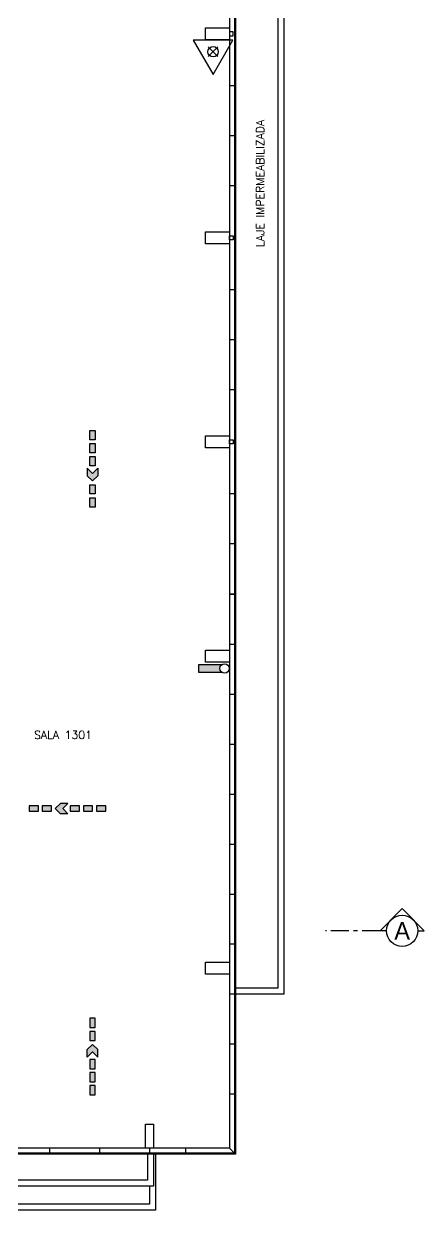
# Model space of a CAD drawing. Extents: x 544 to 914, y -40 to 56.
# Drawn here: x 736.17 to 746.18, y -8.07 to 21.58 of the extents above; entities that cross this region are included whole.
import ezdxf
from ezdxf.enums import TextEntityAlignment as Align

# ---------------------------------------------------------------- set-up
doc = ezdxf.new("R2010")
doc.units = 0
doc.header["$LTSCALE"] = 0.5
doc.header["$MEASUREMENT"] = 0
doc.linetypes.add('ACAD_ISO10W100', pattern=[18, 12, -3, 0, -3])
for name, color, linetype in [('A-01', 1, 'CONTINUOUS'), ('A-03', 3, 'CONTINUOUS'), ('A-07', 7, 'CONTINUOUS'), ('BOMBEIRO', 220, 'CONTINUOUS'), ('corte', 2, 'ACAD_ISO10W100'), ('COTASMKT', 170, 'CONTINUOUS'), ('Especificações', 2, 'CONTINUOUS'), ('Título', 3, 'CONTINUOUS')]:
    doc.layers.add(name, color=color, linetype=linetype)
doc.styles.add('CL140', font='fonte', dxfattribs={"height": 0.35})
doc.styles.add('T20', font='simplex.shx', dxfattribs={"height": 0.1})

# ---------------------------------------------------------------- blocks, each defined once
blk = doc.blocks.new('AGUA')
at = {"layer": 'BOMBEIRO'}
for p, q in [((0.137, 0.1), (-0.105, -0.141)), ((-0.105, 0.1), (0.137, -0.141))]:
    blk.add_line(p, q, dxfattribs=at)
blk.add_lwpolyline([(0.016, 0.552), (-0.48, -0.307), (0.512, -0.307)], close=True, dxfattribs=at)
blk.add_circle((0.016, -0.021), 0.129, dxfattribs=at)
blk = doc.blocks.new('LUZ')
at = {"layer": 'BOMBEIRO'}
blk.add_hatch(color=256, dxfattribs=at).paths.add_polyline_path([(-0.00061, -0.00072, -0.219153), (-0.00094, 0, -0.219153), (-0.00061, 0.00072), (-0.00524, 0.00072), (-0.00524, -0.00072)])
for p, q in [((-0.00524, 0.00072), (-0.00524, -0.00072)), ((-0.00061, 0.00072), (-0.00524, 0.00072)), ((-0.00524, -0.00072), (-0.00061, -0.00072))]:
    blk.add_line(p, q, dxfattribs=at)
blk.add_circle((0, 0), 0.000945, dxfattribs=at)
blk = doc.blocks.new('DIRECAO')
at = {"layer": 'BOMBEIRO'}
h = blk.add_hatch(color=256, dxfattribs=at)
h.paths.add_polyline_path([(-0.00709, 0.00053), (-0.00709, -0.00053), (-0.00523, -0.00053), (-0.00523, 0.00053)])
h.paths.add_polyline_path([(-0.00262, -0.00053), (-0.00262, 0.00053), (-0.00447, 0.00053), (-0.00447, -0.00053)])
h.paths.add_polyline_path([(0, -0.00053), (0, 0.00053), (-0.00186, 0.00053), (-0.00186, -0.00053)])
h.paths.add_polyline_path([(0.00151, 0), (0.00047, -0.00104), (0.00195, -0.00104), (0.00299, 0), (0.00195, 0.00104), (0.00047, 0.00104)])
h.paths.add_polyline_path([(0.00561, 0.00053), (0.00375, 0.00053), (0.00375, -0.00053), (0.00561, -0.00053)])
h.paths.add_polyline_path([(0.00823, 0.00053), (0.00637, 0.00053), (0.00637, -0.00053), (0.00823, -0.00053)])
for p, q in [((0.00047, 0.00104), (0.00195, 0.00104)), ((0.00047, 0.00104), (0.00151, 0)), ((0.00047, -0.00104), (0.00151, 0)), ((0.00299, 0), (0.00195, 0.00104)), ((0.00299, 0), (0.00195, -0.00104)), ((0.00047, -0.00104), (0.00195, -0.00104))]:
    blk.add_line(p, q, dxfattribs=at)
for points in [[(-0.00709, -0.00053), (-0.00523, -0.00053), (-0.00523, 0.00053), (-0.00709, 0.00053)], [(-0.00447, -0.00053), (-0.00262, -0.00053), (-0.00262, 0.00053), (-0.00447, 0.00053)], [(-0.00186, -0.00053), (0, -0.00053), (0, 0.00053), (-0.00186, 0.00053)], [(0.00375, -0.00053), (0.00561, -0.00053), (0.00561, 0.00053), (0.00375, 0.00053)], [(0.00637, -0.00053), (0.00823, -0.00053), (0.00823, 0.00053), (0.00637, 0.00053)]]:
    blk.add_lwpolyline(points, close=True, dxfattribs=at)

msp = doc.modelspace()

# ---------------------------------------------------------------- linework, layer by layer
at = {"layer": 'A-01'}
for p, q in [((741.318, 23.816), (741.318, -6.522)), ((741.318, -6.522), (722.729, -6.522)), ((739.468, -6.672), (739.468, -8.072)), ((739.318, -7.472), (739.318, -7.922)), ((739.318, -7.922), (724.318, -7.922)), ((739.468, -8.072), (724.168, -8.072))]:
    msp.add_line(p, q, dxfattribs=at)
at = {"layer": 'A-03'}
for p, q in [((742.668, 44.578), (742.668, -2.672)), ((742.518, 44.428), (742.518, -2.522)), ((741.438, 23.866), (741.438, -6.642)), ((741.468, 23.878), (741.468, -6.672)), ((741.468, 20.028), (741.318, 20.028)), ((741.468, 18.778), (741.318, 18.778)), ((741.468, 17.528), (741.318, 17.528)), ((741.468, 14.928), (741.318, 14.928)), ((741.468, 13.678), (741.318, 13.678)), ((741.468, 12.428), (741.318, 12.428)), ((741.468, 9.828), (741.318, 9.828)), ((741.468, 8.578), (741.318, 8.578)), ((741.468, 7.328), (741.318, 7.328)), ((741.318, 7.328), (741.468, 7.328)), ((741.318, 6.078), (741.468, 6.078)), ((741.318, 4.828), (741.468, 4.828)), ((741.318, 3.578), (741.468, 3.578)), ((741.318, 2.328), (741.468, 2.328)), ((741.318, 1.078), (741.468, 1.078)), ((741.318, -0.172), (741.468, -0.172)), ((741.468, -1.422), (741.318, -1.422)), ((742.518, -2.522), (741.468, -2.522)), ((741.468, -2.672), (741.318, -2.672)), ((742.668, -2.672), (741.468, -2.672)), ((741.468, -3.922), (741.318, -3.922)), ((741.468, -5.172), (741.318, -5.172)), ((736.818, -6.522), (736.818, -6.672)), ((738.068, -6.522), (738.068, -6.672)), ((739.318, -6.522), (739.318, -6.672)), ((740.218, -6.522), (740.218, -6.672)), ((741.468, -6.672), (741.318, -6.522)), ((741.468, -6.672), (722.635, -6.672)), ((741.438, -6.642), (722.654, -6.642)), ((739.268, -6.672), (739.268, -7.322)), ((739.418, -6.672), (739.418, -7.472)), ((739.268, -7.322), (722.227, -7.322)), ((739.418, -7.472), (722.132, -7.472))]:
    msp.add_line(p, q, dxfattribs=at)
for points in [[(741.318, 21.278), (741.408, 21.278), (741.408, 21.378), (741.318, 21.378)], [(741.318, 16.278), (741.408, 16.278), (741.408, 16.178), (741.318, 16.178)], [(741.318, 11.178), (741.408, 11.178), (741.408, 11.078), (741.318, 11.078)]]:
    msp.add_lwpolyline(points, close=True, dxfattribs=at)
at = {"layer": 'A-07'}
for points in [[(740.718, 21.478), (741.318, 21.478), (741.318, 21.178), (740.718, 21.178)], [(740.718, 16.378), (741.318, 16.378), (741.318, 16.078), (740.718, 16.078)], [(740.718, 11.278), (741.318, 11.278), (741.318, 10.978), (740.718, 10.978)], [(740.718, 5.928), (741.318, 5.928), (741.318, 5.628), (740.718, 5.628)], [(740.718, -1.872), (741.318, -1.872), (741.318, -2.172), (740.718, -2.172)], [(739.218, -5.922), (739.418, -5.922), (739.418, -6.522), (739.218, -6.522)]]:
    msp.add_lwpolyline(points, close=True, dxfattribs=at)
at = {"layer": 'corte', "color": 4, "linetype": 'ByBlock', "ltscale": 0.075}
for p, q in [((745.075, -1.087), (745.628, -0.534)), ((746.18, -1.087), (745.628, -0.534)), ((745.237, -1.087), (745.075, -1.087)), ((745.237, -1.087), (745.075, -1.087)), ((746.018, -1.087), (746.18, -1.087))]:
    msp.add_line(p, q, dxfattribs=at)
at = {"layer": 'corte', "color": 3, "ltscale": 0.075}
msp.add_line((745.075, -1.087), (743.712, -1.087), dxfattribs=at)
at = {"layer": 'corte', "color": 3, "linetype": 'ByBlock', "ltscale": 0.075}
msp.add_circle((745.628, -1.087), 0.391, dxfattribs=at)

# ---------------------------------------------------------------- block references
at = {"layer": 'BOMBEIRO', "yscale": 125, "zscale": 125}
for p, xscale, rotation in [((737.892, 10.529), -125, 90), ((737.336, 1.965), 125, 180), ((737.892, -4.302), 125, 90)]:
    msp.add_blockref('DIRECAO', p, dxfattribs=dict(at, xscale=xscale, rotation=rotation))
at = {"layer": 'BOMBEIRO', "xscale": 125, "yscale": 125, "zscale": 125}
msp.add_blockref('LUZ', (741.191, 5.467), dxfattribs=at)
at = {"layer": 'COTASMKT', "rotation": 180}
msp.add_blockref('AGUA', (740.92, 20.859), dxfattribs=at)

# ---------------------------------------------------------------- texts
at = {"layer": 'corte', "color": 4, "ltscale": 0.075, "style": 'CL140'}
msp.add_text('A', height=0.438, dxfattribs=at).set_placement((745.628, -1.087), align=Align.MIDDLE)
at = {"layer": 'Especificações', "style": 'T20'}
msp.add_text('LAJE IMPERMEABILIZADA ', height=0.2, rotation=90, dxfattribs=at).set_placement((742.181, 15.997))
at = {"layer": 'Título', "style": 'T20'}
msp.add_text('SALA 1301', height=0.2, dxfattribs=at).set_placement((736.431, 3.707))

doc.saveas('drawing.dxf')
